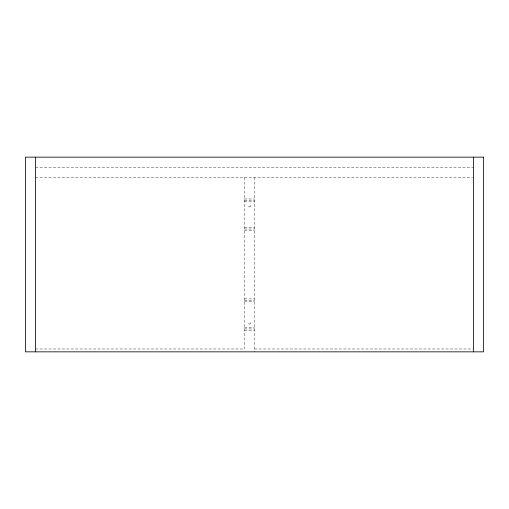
<?xml version="1.0" encoding="UTF-8"?>
<svg xmlns="http://www.w3.org/2000/svg" width="509" height="509" viewBox="0 0 509 509"><rect width="100%" height="100%" fill="white"/><g stroke="black" fill="none" stroke-linecap="round" stroke-linejoin="round"><path stroke-width="0.38" stroke-dasharray="2.54 1.91" d="M35.471 167.461L473.529 167.461M35.471 177.482L472.734 177.482M244.479 198.987L254.5 198.987M244.479 200.387L254.5 200.387M244.479 201.85L254.5 201.85M244.479 227.561L254.5 227.561M244.479 229.018L254.5 229.018M244.479 230.424L254.5 230.424M244.479 298.91L254.5 298.91M244.479 300.31L254.5 300.31M244.479 301.773L254.5 301.773M244.479 327.484L254.5 327.484M244.479 328.941L254.5 328.941M244.479 330.347L254.5 330.347M35.471 348.983L244.479 348.983M254.5 348.983L472.734 348.983M254.5 177.482L254.5 351.846M244.479 177.482L244.479 350.275M249.2 206.858A0.859 0.859 0 0 0 250.492 206.113A0.859 0.859 0 0 0 249.2 205.369A0.859 0.859 0 0 0 249.2 206.858M249.2 323.959A0.859 0.859 0 0 0 250.492 323.215A0.859 0.859 0 0 0 249.2 322.471A0.859 0.859 0 0 0 249.2 323.959"/><path stroke-width="0.76" d="M473.529 157.154L473.529 351.846M35.471 157.154L35.471 351.846M483.55 157.154L25.45 157.154L25.45 351.846L483.55 351.846L483.55 157.154"/></g></svg>
